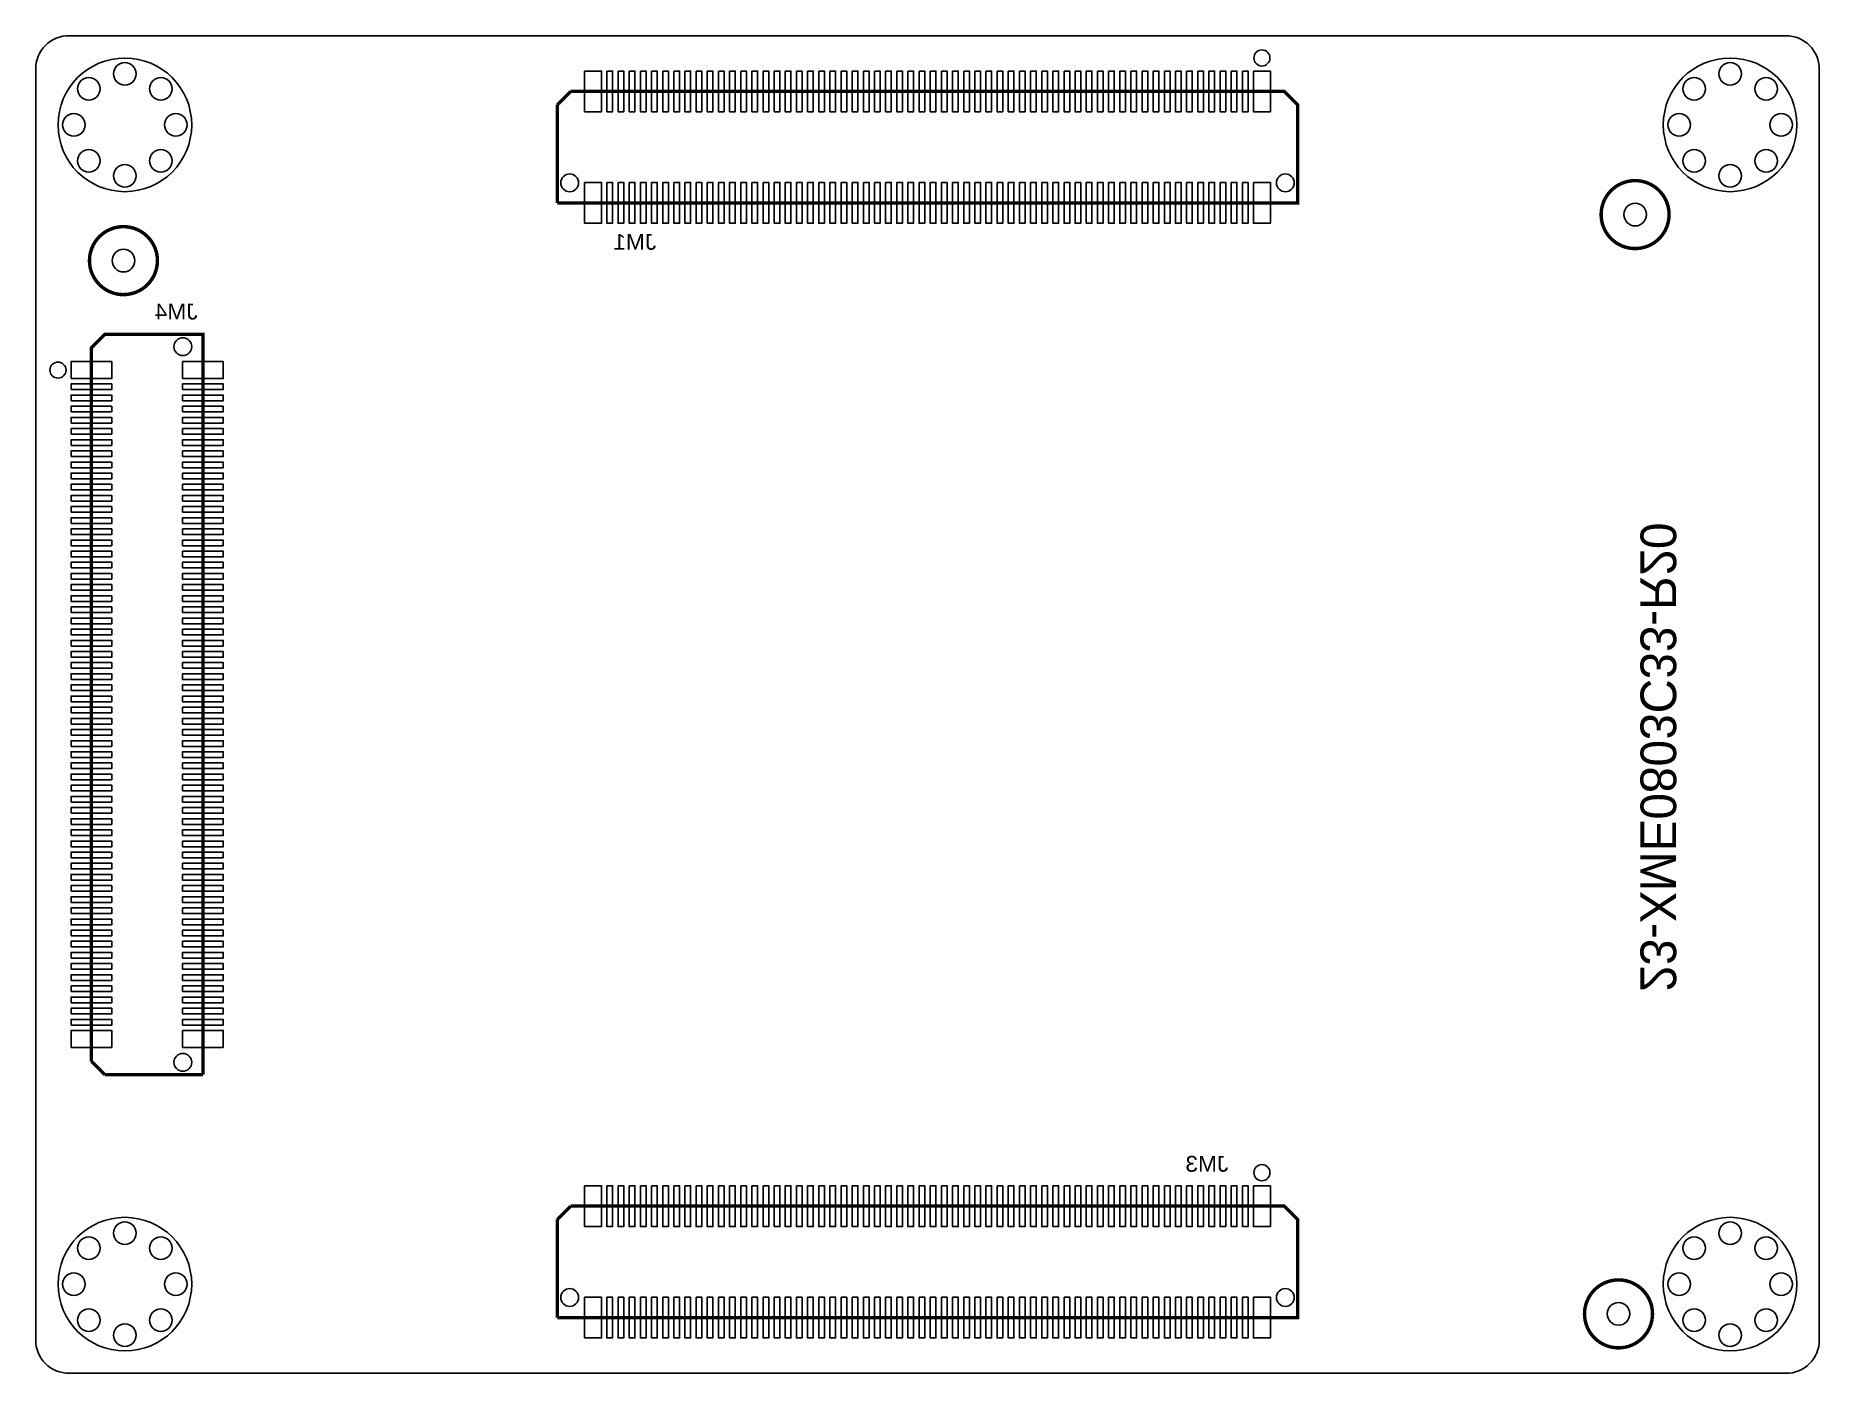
# Model space of a CAD drawing. Extents: x 0 to 80, y 0 to 60.
import ezdxf

# ---------------------------------------------------------------- set-up
doc = ezdxf.new("R2010")
doc.units = 0
for name, color, linetype in [('BG_OUTLINE', 254, 'CONTINUOUS'), ('PG_SILKSCREEN_BOTTOM', 253, 'CONTINUOUS'), ('PIN_BOTTOM', 5, 'CONTINUOUS'), ('RD_SILKSCREEN_BOTTOM', 142, 'CONTINUOUS')]:
    doc.layers.add(name, color=color, linetype=linetype)

msp = doc.modelspace()

# ---------------------------------------------------------------- linework, layer by layer
at = {"layer": 'BG_OUTLINE'}
msp.add_lwpolyline([(1.499997, 0.001143, -0.414214), (0, 1.50114), (0.000127, 58.50001, -0.414214), (1.500124, 60.000007), (78.50124, 60.000007, -0.41397), (79.999992, 58.50001), (79.999967, 1.499997, -0.414214), (78.49997, 0)], format="xyb", close=True, dxfattribs=at)
for points in [[(1.500124, 60.000007, 0.414214), (0.000127, 58.50001)], [(79.999992, 58.50001, 0.41397), (78.50124, 60.000007)], [(0, 1.50114, 0.414214), (1.499997, 0.001143)], [(78.49997, 0, 0.414214), (79.999967, 1.499997)]]:
    msp.add_lwpolyline(points, format="xyb", dxfattribs=at)
for points in [[(78.50124, 60.000007), (1.500124, 60.000007)], [(0.000127, 58.50001), (0, 1.50114)], [(79.999967, 1.499997), (79.999992, 58.50001)], [(0, 0.8509), (0, 0.84582)], [(1.499997, 0.001143), (78.49997, 0)]]:
    msp.add_lwpolyline(points, dxfattribs=at)
at = {"layer": 'PG_SILKSCREEN_BOTTOM'}
for points in [[(55.361002, 59.000009, 1), (54.638998, 58.999991, 1)], [(1.361008, 45.000012, 1), (0.638992, 44.999988, 1)], [(55.361002, 9.000007, 1), (54.638998, 8.999993, 1)]]:
    msp.add_lwpolyline(points, format="xyb", close=True, dxfattribs=at)
at = {"layer": 'PG_SILKSCREEN_BOTTOM', "const_width": 0.150012}
for points in [[(23.400004, 56.899988), (24.000003, 57.500012)], [(24.000003, 57.500012), (55.99999, 57.500012), (56.599988, 56.899988), (56.599988, 52.499997), (23.400004, 52.499997)], [(23.400004, 52.499997), (23.400004, 56.899988)], [(2.499995, 13.999997), (2.499995, 46.00001), (3.099994, 46.600008), (7.50001, 46.600008), (7.50001, 13.399999)], [(3.099994, 13.399999), (2.499995, 13.999997)], [(7.50001, 13.399999), (3.099994, 13.399999)], [(23.400004, 6.900012), (24.000003, 7.50001)], [(24.000003, 7.50001), (55.99999, 7.50001), (56.599988, 6.900012), (56.599988, 2.499995), (23.400004, 2.499995)], [(23.400004, 2.499995), (23.400004, 6.900012)]]:
    msp.add_lwpolyline(points, dxfattribs=at)
at = {"layer": 'PG_SILKSCREEN_BOTTOM', "const_width": 0.154889}
for points in [[(73.26122, 51.974775, 1), (70.21322, 51.974775, 1), (73.26122, 51.974775)], [(5.461, 49.909755, 1), (2.413, 49.909755, 1), (5.461, 49.909755)], [(72.517, 2.665755, 1), (69.469, 2.665755, 1), (72.517, 2.665755)]]:
    msp.add_lwpolyline(points, format="xyb", dxfattribs=at)
at = {"layer": 'PIN_BOTTOM'}
for points in [[(24.619001, 58.414387), (24.619001, 56.585587), (25.381001, 56.585587), (25.381001, 58.414387)], [(25.622987, 58.414387), (25.622987, 56.585587), (25.876987, 56.585587), (25.876987, 58.414387)], [(26.122986, 58.414387), (26.122986, 56.585587), (26.376986, 56.585587), (26.376986, 58.414387)], [(26.622985, 58.414387), (26.622985, 56.585587), (26.876985, 56.585587), (26.876985, 58.414387)], [(27.123009, 58.414387), (27.123009, 56.585587), (27.377009, 56.585587), (27.377009, 58.414387)], [(27.623008, 58.414387), (27.623008, 56.585587), (27.877008, 56.585587), (27.877008, 58.414387)], [(28.123007, 58.414387), (28.123007, 56.585587), (28.377007, 56.585587), (28.377007, 58.414387)], [(28.623006, 58.414387), (28.623006, 56.585587), (28.877006, 56.585587), (28.877006, 58.414387)], [(29.123005, 58.414387), (29.123005, 56.585587), (29.377005, 56.585587), (29.377005, 58.414387)], [(29.623004, 58.414387), (29.623004, 56.585587), (29.877004, 56.585587), (29.877004, 58.414387)], [(30.123003, 58.414387), (30.123003, 56.585587), (30.377003, 56.585587), (30.377003, 58.414387)], [(30.623002, 58.414387), (30.623002, 56.585587), (30.877002, 56.585587), (30.877002, 58.414387)], [(31.123001, 58.414387), (31.123001, 56.585587), (31.377001, 56.585587), (31.377001, 58.414387)], [(31.623, 58.414387), (31.623, 56.585587), (31.877, 56.585587), (31.877, 58.414387)], [(32.122999, 58.414387), (32.122999, 56.585587), (32.376999, 56.585587), (32.376999, 58.414387)], [(32.622998, 58.414387), (32.622998, 56.585587), (32.876998, 56.585587), (32.876998, 58.414387)], [(33.122997, 58.414387), (33.122997, 56.585587), (33.376997, 56.585587), (33.376997, 58.414387)], [(33.622996, 58.414387), (33.622996, 56.585587), (33.876996, 56.585587), (33.876996, 58.414387)], [(34.122995, 58.414387), (34.122995, 56.585587), (34.376995, 56.585587), (34.376995, 58.414387)], [(34.622994, 58.414387), (34.622994, 56.585587), (34.876994, 56.585587), (34.876994, 58.414387)], [(35.122993, 58.414387), (35.122993, 56.585587), (35.376993, 56.585587), (35.376993, 58.414387)], [(35.622992, 58.414387), (35.622992, 56.585587), (35.876992, 56.585587), (35.876992, 58.414387)], [(36.122991, 58.414387), (36.122991, 56.585587), (36.376991, 56.585587), (36.376991, 58.414387)], [(36.62299, 58.414387), (36.62299, 56.585587), (36.87699, 56.585587), (36.87699, 58.414387)], [(37.122989, 58.414387), (37.122989, 56.585587), (37.376989, 56.585587), (37.376989, 58.414387)], [(37.622988, 58.414387), (37.622988, 56.585587), (37.876988, 56.585587), (37.876988, 58.414387)], [(38.122987, 58.414387), (38.122987, 56.585587), (38.376987, 56.585587), (38.376987, 58.414387)], [(38.622986, 58.414387), (38.622986, 56.585587), (38.876986, 56.585587), (38.876986, 58.414387)], [(39.122985, 58.414387), (39.122985, 56.585587), (39.376985, 56.585587), (39.376985, 58.414387)], [(39.622984, 58.414387), (39.622984, 56.585587), (39.876984, 56.585587), (39.876984, 58.414387)], [(40.123008, 58.414387), (40.123008, 56.585587), (40.377008, 56.585587), (40.377008, 58.414387)], [(40.623007, 58.414387), (40.623007, 56.585587), (40.877007, 56.585587), (40.877007, 58.414387)], [(41.123006, 58.414387), (41.123006, 56.585587), (41.377006, 56.585587), (41.377006, 58.414387)], [(41.623005, 58.414387), (41.623005, 56.585587), (41.877005, 56.585587), (41.877005, 58.414387)], [(42.123004, 58.414387), (42.123004, 56.585587), (42.377004, 56.585587), (42.377004, 58.414387)], [(42.623003, 58.414387), (42.623003, 56.585587), (42.877003, 56.585587), (42.877003, 58.414387)], [(43.123002, 58.414387), (43.123002, 56.585587), (43.377002, 56.585587), (43.377002, 58.414387)], [(43.623001, 58.414387), (43.623001, 56.585587), (43.877001, 56.585587), (43.877001, 58.414387)], [(44.123, 58.414387), (44.123, 56.585587), (44.377, 56.585587), (44.377, 58.414387)], [(44.622999, 58.414387), (44.622999, 56.585587), (44.876999, 56.585587), (44.876999, 58.414387)], [(45.122998, 58.414387), (45.122998, 56.585587), (45.376998, 56.585587), (45.376998, 58.414387)], [(45.622997, 58.414387), (45.622997, 56.585587), (45.876997, 56.585587), (45.876997, 58.414387)], [(46.122996, 58.414387), (46.122996, 56.585587), (46.376996, 56.585587), (46.376996, 58.414387)], [(46.622995, 58.414387), (46.622995, 56.585587), (46.876995, 56.585587), (46.876995, 58.414387)], [(47.122994, 58.414387), (47.122994, 56.585587), (47.376994, 56.585587), (47.376994, 58.414387)], [(47.622993, 58.414387), (47.622993, 56.585587), (47.876993, 56.585587), (47.876993, 58.414387)], [(48.122992, 58.414387), (48.122992, 56.585587), (48.376992, 56.585587), (48.376992, 58.414387)], [(48.622991, 58.414387), (48.622991, 56.585587), (48.876991, 56.585587), (48.876991, 58.414387)], [(49.12299, 58.414387), (49.12299, 56.585587), (49.37699, 56.585587), (49.37699, 58.414387)], [(49.622989, 58.414387), (49.622989, 56.585587), (49.876989, 56.585587), (49.876989, 58.414387)], [(50.122988, 58.414387), (50.122988, 56.585587), (50.376988, 56.585587), (50.376988, 58.414387)], [(50.622987, 58.414387), (50.622987, 56.585587), (50.876987, 56.585587), (50.876987, 58.414387)], [(51.122986, 58.414387), (51.122986, 56.585587), (51.376986, 56.585587), (51.376986, 58.414387)], [(51.622985, 58.414387), (51.622985, 56.585587), (51.876985, 56.585587), (51.876985, 58.414387)], [(52.122984, 58.414387), (52.122984, 56.585587), (52.376984, 56.585587), (52.376984, 58.414387)], [(52.623009, 58.414387), (52.623009, 56.585587), (52.877009, 56.585587), (52.877009, 58.414387)], [(53.123008, 58.414387), (53.123008, 56.585587), (53.377008, 56.585587), (53.377008, 58.414387)], [(53.623007, 58.414387), (53.623007, 56.585587), (53.877007, 56.585587), (53.877007, 58.414387)], [(54.123006, 58.414387), (54.123006, 56.585587), (54.377006, 56.585587), (54.377006, 58.414387)], [(54.618992, 58.414387), (54.618992, 56.585587), (55.380992, 56.585587), (55.380992, 58.414387)], [(24.619001, 53.414397), (24.619001, 51.585597), (25.381001, 51.585597), (25.381001, 53.414397)], [(25.622987, 53.414397), (25.622987, 51.585597), (25.876987, 51.585597), (25.876987, 53.414397)], [(26.122986, 53.414397), (26.122986, 51.585597), (26.376986, 51.585597), (26.376986, 53.414397)], [(26.622985, 53.414397), (26.622985, 51.585597), (26.876985, 51.585597), (26.876985, 53.414397)], [(27.123009, 53.414397), (27.123009, 51.585597), (27.377009, 51.585597), (27.377009, 53.414397)], [(27.623008, 53.414397), (27.623008, 51.585597), (27.877008, 51.585597), (27.877008, 53.414397)], [(28.123007, 53.414397), (28.123007, 51.585597), (28.377007, 51.585597), (28.377007, 53.414397)], [(28.623006, 53.414397), (28.623006, 51.585597), (28.877006, 51.585597), (28.877006, 53.414397)], [(29.123005, 53.414397), (29.123005, 51.585597), (29.377005, 51.585597), (29.377005, 53.414397)], [(29.623004, 53.414397), (29.623004, 51.585597), (29.877004, 51.585597), (29.877004, 53.414397)], [(30.123003, 53.414397), (30.123003, 51.585597), (30.377003, 51.585597), (30.377003, 53.414397)], [(30.623002, 53.414397), (30.623002, 51.585597), (30.877002, 51.585597), (30.877002, 53.414397)], [(31.123001, 53.414397), (31.123001, 51.585597), (31.377001, 51.585597), (31.377001, 53.414397)], [(31.623, 53.414397), (31.623, 51.585597), (31.877, 51.585597), (31.877, 53.414397)], [(32.122999, 53.414397), (32.122999, 51.585597), (32.376999, 51.585597), (32.376999, 53.414397)], [(32.622998, 53.414397), (32.622998, 51.585597), (32.876998, 51.585597), (32.876998, 53.414397)], [(33.122997, 53.414397), (33.122997, 51.585597), (33.376997, 51.585597), (33.376997, 53.414397)], [(33.622996, 53.414397), (33.622996, 51.585597), (33.876996, 51.585597), (33.876996, 53.414397)], [(34.122995, 53.414397), (34.122995, 51.585597), (34.376995, 51.585597), (34.376995, 53.414397)], [(34.622994, 53.414397), (34.622994, 51.585597), (34.876994, 51.585597), (34.876994, 53.414397)], [(35.122993, 53.414397), (35.122993, 51.585597), (35.376993, 51.585597), (35.376993, 53.414397)], [(35.622992, 53.414397), (35.622992, 51.585597), (35.876992, 51.585597), (35.876992, 53.414397)], [(36.122991, 53.414397), (36.122991, 51.585597), (36.376991, 51.585597), (36.376991, 53.414397)], [(36.62299, 53.414397), (36.62299, 51.585597), (36.87699, 51.585597), (36.87699, 53.414397)], [(37.122989, 53.414397), (37.122989, 51.585597), (37.376989, 51.585597), (37.376989, 53.414397)], [(37.622988, 53.414397), (37.622988, 51.585597), (37.876988, 51.585597), (37.876988, 53.414397)], [(38.122987, 53.414397), (38.122987, 51.585597), (38.376987, 51.585597), (38.376987, 53.414397)], [(38.622986, 53.414397), (38.622986, 51.585597), (38.876986, 51.585597), (38.876986, 53.414397)], [(39.122985, 53.414397), (39.122985, 51.585597), (39.376985, 51.585597), (39.376985, 53.414397)], [(39.622984, 53.414397), (39.622984, 51.585597), (39.876984, 51.585597), (39.876984, 53.414397)], [(40.123008, 53.414397), (40.123008, 51.585597), (40.377008, 51.585597), (40.377008, 53.414397)], [(40.623007, 53.414397), (40.623007, 51.585597), (40.877007, 51.585597), (40.877007, 53.414397)], [(41.123006, 53.414397), (41.123006, 51.585597), (41.377006, 51.585597), (41.377006, 53.414397)], [(41.623005, 53.414397), (41.623005, 51.585597), (41.877005, 51.585597), (41.877005, 53.414397)], [(42.123004, 53.414397), (42.123004, 51.585597), (42.377004, 51.585597), (42.377004, 53.414397)], [(42.623003, 53.414397), (42.623003, 51.585597), (42.877003, 51.585597), (42.877003, 53.414397)], [(43.123002, 53.414397), (43.123002, 51.585597), (43.377002, 51.585597), (43.377002, 53.414397)], [(43.623001, 53.414397), (43.623001, 51.585597), (43.877001, 51.585597), (43.877001, 53.414397)], [(44.123, 53.414397), (44.123, 51.585597), (44.377, 51.585597), (44.377, 53.414397)], [(44.622999, 53.414397), (44.622999, 51.585597), (44.876999, 51.585597), (44.876999, 53.414397)], [(45.122998, 53.414397), (45.122998, 51.585597), (45.376998, 51.585597), (45.376998, 53.414397)], [(45.622997, 53.414397), (45.622997, 51.585597), (45.876997, 51.585597), (45.876997, 53.414397)], [(46.122996, 53.414397), (46.122996, 51.585597), (46.376996, 51.585597), (46.376996, 53.414397)], [(46.622995, 53.414397), (46.622995, 51.585597), (46.876995, 51.585597), (46.876995, 53.414397)], [(47.122994, 53.414397), (47.122994, 51.585597), (47.376994, 51.585597), (47.376994, 53.414397)], [(47.622993, 53.414397), (47.622993, 51.585597), (47.876993, 51.585597), (47.876993, 53.414397)], [(48.122992, 53.414397), (48.122992, 51.585597), (48.376992, 51.585597), (48.376992, 53.414397)], [(48.622991, 53.414397), (48.622991, 51.585597), (48.876991, 51.585597), (48.876991, 53.414397)], [(49.12299, 53.414397), (49.12299, 51.585597), (49.37699, 51.585597), (49.37699, 53.414397)], [(49.622989, 53.414397), (49.622989, 51.585597), (49.876989, 51.585597), (49.876989, 53.414397)], [(50.122988, 53.414397), (50.122988, 51.585597), (50.376988, 51.585597), (50.376988, 53.414397)], [(50.622987, 53.414397), (50.622987, 51.585597), (50.876987, 51.585597), (50.876987, 53.414397)], [(51.122986, 53.414397), (51.122986, 51.585597), (51.376986, 51.585597), (51.376986, 53.414397)], [(51.622985, 53.414397), (51.622985, 51.585597), (51.876985, 51.585597), (51.876985, 53.414397)], [(52.122984, 53.414397), (52.122984, 51.585597), (52.376984, 51.585597), (52.376984, 53.414397)], [(52.623009, 53.414397), (52.623009, 51.585597), (52.877009, 51.585597), (52.877009, 53.414397)], [(53.123008, 53.414397), (53.123008, 51.585597), (53.377008, 51.585597), (53.377008, 53.414397)], [(53.623007, 53.414397), (53.623007, 51.585597), (53.877007, 51.585597), (53.877007, 53.414397)], [(54.123006, 53.414397), (54.123006, 51.585597), (54.377006, 51.585597), (54.377006, 53.414397)], [(54.618992, 53.414397), (54.618992, 51.585597), (55.380992, 51.585597), (55.380992, 53.414397)], [(1.585595, 44.618986), (3.414395, 44.618986), (3.414395, 45.380986), (1.585595, 45.380986)], [(6.585585, 44.618986), (8.414385, 44.618986), (8.414385, 45.380986), (6.585585, 45.380986)], [(1.585595, 44.123), (3.414395, 44.123), (3.414395, 44.377), (1.585595, 44.377)], [(6.585585, 44.123), (8.414385, 44.123), (8.414385, 44.377), (6.585585, 44.377)], [(1.585595, 43.623001), (3.414395, 43.623001), (3.414395, 43.877001), (1.585595, 43.877001)], [(1.585595, 43.123002), (3.414395, 43.123002), (3.414395, 43.377002), (1.585595, 43.377002)], [(6.585585, 43.623001), (8.414385, 43.623001), (8.414385, 43.877001), (6.585585, 43.877001)], [(6.585585, 43.123002), (8.414385, 43.123002), (8.414385, 43.377002), (6.585585, 43.377002)], [(1.585595, 42.623003), (3.414395, 42.623003), (3.414395, 42.877003), (1.585595, 42.877003)], [(6.585585, 42.623003), (8.414385, 42.623003), (8.414385, 42.877003), (6.585585, 42.877003)], [(1.585595, 42.122979), (3.414395, 42.122979), (3.414395, 42.376979), (1.585595, 42.376979)], [(1.585595, 41.62298), (3.414395, 41.62298), (3.414395, 41.87698), (1.585595, 41.87698)], [(6.585585, 42.122979), (8.414385, 42.122979), (8.414385, 42.376979), (6.585585, 42.376979)], [(6.585585, 41.62298), (8.414385, 41.62298), (8.414385, 41.87698), (6.585585, 41.87698)], [(1.585595, 41.122981), (3.414395, 41.122981), (3.414395, 41.376981), (1.585595, 41.376981)], [(1.585595, 40.622982), (3.414395, 40.622982), (3.414395, 40.876982), (1.585595, 40.876982)], [(6.585585, 41.122981), (8.414385, 41.122981), (8.414385, 41.376981), (6.585585, 41.376981)], [(6.585585, 40.622982), (8.414385, 40.622982), (8.414385, 40.876982), (6.585585, 40.876982)], [(1.585595, 40.122983), (3.414395, 40.122983), (3.414395, 40.376983), (1.585595, 40.376983)], [(6.585585, 40.122983), (8.414385, 40.122983), (8.414385, 40.376983), (6.585585, 40.376983)], [(1.585595, 39.622984), (3.414395, 39.622984), (3.414395, 39.876984), (1.585595, 39.876984)], [(1.585595, 39.122985), (3.414395, 39.122985), (3.414395, 39.376985), (1.585595, 39.376985)], [(6.585585, 39.622984), (8.414385, 39.622984), (8.414385, 39.876984), (6.585585, 39.876984)], [(6.585585, 39.122985), (8.414385, 39.122985), (8.414385, 39.376985), (6.585585, 39.376985)], [(1.585595, 38.622986), (3.414395, 38.622986), (3.414395, 38.876986), (1.585595, 38.876986)], [(6.585585, 38.622986), (8.414385, 38.622986), (8.414385, 38.876986), (6.585585, 38.876986)], [(1.585595, 38.122987), (3.414395, 38.122987), (3.414395, 38.376987), (1.585595, 38.376987)], [(1.585595, 37.622988), (3.414395, 37.622988), (3.414395, 37.876988), (1.585595, 37.876988)], [(6.585585, 38.122987), (8.414385, 38.122987), (8.414385, 38.376987), (6.585585, 38.376987)], [(6.585585, 37.622988), (8.414385, 37.622988), (8.414385, 37.876988), (6.585585, 37.876988)], [(1.585595, 37.122989), (3.414395, 37.122989), (3.414395, 37.376989), (1.585595, 37.376989)], [(1.585595, 36.62299), (3.414395, 36.62299), (3.414395, 36.87699), (1.585595, 36.87699)], [(6.585585, 37.122989), (8.414385, 37.122989), (8.414385, 37.376989), (6.585585, 37.376989)], [(6.585585, 36.62299), (8.414385, 36.62299), (8.414385, 36.87699), (6.585585, 36.87699)], [(1.585595, 36.122991), (3.414395, 36.122991), (3.414395, 36.376991), (1.585595, 36.376991)], [(6.585585, 36.122991), (8.414385, 36.122991), (8.414385, 36.376991), (6.585585, 36.376991)], [(1.585595, 35.622992), (3.414395, 35.622992), (3.414395, 35.876992), (1.585595, 35.876992)], [(1.585595, 35.122993), (3.414395, 35.122993), (3.414395, 35.376993), (1.585595, 35.376993)], [(6.585585, 35.622992), (8.414385, 35.622992), (8.414385, 35.876992), (6.585585, 35.876992)], [(6.585585, 35.122993), (8.414385, 35.122993), (8.414385, 35.376993), (6.585585, 35.376993)], [(1.585595, 34.622994), (3.414395, 34.622994), (3.414395, 34.876994), (1.585595, 34.876994)], [(6.585585, 34.622994), (8.414385, 34.622994), (8.414385, 34.876994), (6.585585, 34.876994)], [(1.585595, 34.122995), (3.414395, 34.122995), (3.414395, 34.376995), (1.585595, 34.376995)], [(1.585595, 33.622996), (3.414395, 33.622996), (3.414395, 33.876996), (1.585595, 33.876996)], [(6.585585, 34.122995), (8.414385, 34.122995), (8.414385, 34.376995), (6.585585, 34.376995)], [(6.585585, 33.622996), (8.414385, 33.622996), (8.414385, 33.876996), (6.585585, 33.876996)], [(1.585595, 33.122997), (3.414395, 33.122997), (3.414395, 33.376997), (1.585595, 33.376997)], [(1.585595, 32.622998), (3.414395, 32.622998), (3.414395, 32.876998), (1.585595, 32.876998)], [(6.585585, 33.122997), (8.414385, 33.122997), (8.414385, 33.376997), (6.585585, 33.376997)], [(6.585585, 32.622998), (8.414385, 32.622998), (8.414385, 32.876998), (6.585585, 32.876998)], [(1.585595, 32.122999), (3.414395, 32.122999), (3.414395, 32.376999), (1.585595, 32.376999)], [(6.585585, 32.122999), (8.414385, 32.122999), (8.414385, 32.376999), (6.585585, 32.376999)], [(1.585595, 31.623), (3.414395, 31.623), (3.414395, 31.877), (1.585595, 31.877)], [(1.585595, 31.123001), (3.414395, 31.123001), (3.414395, 31.377001), (1.585595, 31.377001)], [(6.585585, 31.623), (8.414385, 31.623), (8.414385, 31.877), (6.585585, 31.877)], [(6.585585, 31.123001), (8.414385, 31.123001), (8.414385, 31.377001), (6.585585, 31.377001)], [(1.585595, 30.623002), (3.414395, 30.623002), (3.414395, 30.877002), (1.585595, 30.877002)], [(6.585585, 30.623002), (8.414385, 30.623002), (8.414385, 30.877002), (6.585585, 30.877002)], [(1.585595, 30.123003), (3.414395, 30.123003), (3.414395, 30.377003), (1.585595, 30.377003)], [(1.585595, 29.622979), (3.414395, 29.622979), (3.414395, 29.876979), (1.585595, 29.876979)], [(6.585585, 30.123003), (8.414385, 30.123003), (8.414385, 30.377003), (6.585585, 30.377003)], [(6.585585, 29.622979), (8.414385, 29.622979), (8.414385, 29.876979), (6.585585, 29.876979)], [(1.585595, 29.12298), (3.414395, 29.12298), (3.414395, 29.37698), (1.585595, 29.37698)], [(1.585595, 28.622981), (3.414395, 28.622981), (3.414395, 28.876981), (1.585595, 28.876981)], [(6.585585, 29.12298), (8.414385, 29.12298), (8.414385, 29.37698), (6.585585, 29.37698)], [(6.585585, 28.622981), (8.414385, 28.622981), (8.414385, 28.876981), (6.585585, 28.876981)], [(1.585595, 28.122982), (3.414395, 28.122982), (3.414395, 28.376982), (1.585595, 28.376982)], [(6.585585, 28.122982), (8.414385, 28.122982), (8.414385, 28.376982), (6.585585, 28.376982)], [(1.585595, 27.622983), (3.414395, 27.622983), (3.414395, 27.876983), (1.585595, 27.876983)], [(1.585595, 27.122984), (3.414395, 27.122984), (3.414395, 27.376984), (1.585595, 27.376984)], [(6.585585, 27.622983), (8.414385, 27.622983), (8.414385, 27.876983), (6.585585, 27.876983)], [(6.585585, 27.122984), (8.414385, 27.122984), (8.414385, 27.376984), (6.585585, 27.376984)], [(1.585595, 26.622985), (3.414395, 26.622985), (3.414395, 26.876985), (1.585595, 26.876985)], [(6.585585, 26.622985), (8.414385, 26.622985), (8.414385, 26.876985), (6.585585, 26.876985)], [(1.585595, 26.122986), (3.414395, 26.122986), (3.414395, 26.376986), (1.585595, 26.376986)], [(1.585595, 25.622987), (3.414395, 25.622987), (3.414395, 25.876987), (1.585595, 25.876987)], [(6.585585, 26.122986), (8.414385, 26.122986), (8.414385, 26.376986), (6.585585, 26.376986)], [(6.585585, 25.622987), (8.414385, 25.622987), (8.414385, 25.876987), (6.585585, 25.876987)], [(1.585595, 25.122988), (3.414395, 25.122988), (3.414395, 25.376988), (1.585595, 25.376988)], [(1.585595, 24.622989), (3.414395, 24.622989), (3.414395, 24.876989), (1.585595, 24.876989)], [(6.585585, 25.122988), (8.414385, 25.122988), (8.414385, 25.376988), (6.585585, 25.376988)], [(6.585585, 24.622989), (8.414385, 24.622989), (8.414385, 24.876989), (6.585585, 24.876989)], [(1.585595, 24.12299), (3.414395, 24.12299), (3.414395, 24.37699), (1.585595, 24.37699)], [(6.585585, 24.12299), (8.414385, 24.12299), (8.414385, 24.37699), (6.585585, 24.37699)], [(1.585595, 23.622991), (3.414395, 23.622991), (3.414395, 23.876991), (1.585595, 23.876991)], [(1.585595, 23.122992), (3.414395, 23.122992), (3.414395, 23.376992), (1.585595, 23.376992)], [(6.585585, 23.622991), (8.414385, 23.622991), (8.414385, 23.876991), (6.585585, 23.876991)], [(6.585585, 23.122992), (8.414385, 23.122992), (8.414385, 23.376992), (6.585585, 23.376992)], [(1.585595, 22.622993), (3.414395, 22.622993), (3.414395, 22.876993), (1.585595, 22.876993)], [(6.585585, 22.622993), (8.414385, 22.622993), (8.414385, 22.876993), (6.585585, 22.876993)], [(1.585595, 22.122994), (3.414395, 22.122994), (3.414395, 22.376994), (1.585595, 22.376994)], [(1.585595, 21.622995), (3.414395, 21.622995), (3.414395, 21.876995), (1.585595, 21.876995)], [(6.585585, 22.122994), (8.414385, 22.122994), (8.414385, 22.376994), (6.585585, 22.376994)], [(6.585585, 21.622995), (8.414385, 21.622995), (8.414385, 21.876995), (6.585585, 21.876995)], [(1.585595, 21.122996), (3.414395, 21.122996), (3.414395, 21.376996), (1.585595, 21.376996)], [(1.585595, 20.622997), (3.414395, 20.622997), (3.414395, 20.876997), (1.585595, 20.876997)], [(6.585585, 21.122996), (8.414385, 21.122996), (8.414385, 21.376996), (6.585585, 21.376996)], [(6.585585, 20.622997), (8.414385, 20.622997), (8.414385, 20.876997), (6.585585, 20.876997)], [(1.585595, 20.122998), (3.414395, 20.122998), (3.414395, 20.376998), (1.585595, 20.376998)], [(6.585585, 20.122998), (8.414385, 20.122998), (8.414385, 20.376998), (6.585585, 20.376998)], [(1.585595, 19.622999), (3.414395, 19.622999), (3.414395, 19.876999), (1.585595, 19.876999)], [(1.585595, 19.123), (3.414395, 19.123), (3.414395, 19.377), (1.585595, 19.377)], [(6.585585, 19.622999), (8.414385, 19.622999), (8.414385, 19.876999), (6.585585, 19.876999)], [(6.585585, 19.123), (8.414385, 19.123), (8.414385, 19.377), (6.585585, 19.377)], [(1.585595, 18.623001), (3.414395, 18.623001), (3.414395, 18.877001), (1.585595, 18.877001)], [(6.585585, 18.623001), (8.414385, 18.623001), (8.414385, 18.877001), (6.585585, 18.877001)], [(1.585595, 18.123002), (3.414395, 18.123002), (3.414395, 18.377002), (1.585595, 18.377002)], [(1.585595, 17.623003), (3.414395, 17.623003), (3.414395, 17.877003), (1.585595, 17.877003)], [(6.585585, 18.123002), (8.414385, 18.123002), (8.414385, 18.377002), (6.585585, 18.377002)], [(6.585585, 17.623003), (8.414385, 17.623003), (8.414385, 17.877003), (6.585585, 17.877003)], [(1.585595, 17.123004), (3.414395, 17.123004), (3.414395, 17.377004), (1.585595, 17.377004)], [(1.585595, 16.622979), (3.414395, 16.622979), (3.414395, 16.876979), (1.585595, 16.876979)], [(6.585585, 17.123004), (8.414385, 17.123004), (8.414385, 17.377004), (6.585585, 17.377004)], [(6.585585, 16.622979), (8.414385, 16.622979), (8.414385, 16.876979), (6.585585, 16.876979)], [(1.585595, 16.12298), (3.414395, 16.12298), (3.414395, 16.37698), (1.585595, 16.37698)], [(6.585585, 16.12298), (8.414385, 16.12298), (8.414385, 16.37698), (6.585585, 16.37698)], [(1.585595, 15.622981), (3.414395, 15.622981), (3.414395, 15.876981), (1.585595, 15.876981)], [(1.585595, 14.618995), (3.414395, 14.618995), (3.414395, 15.380995), (1.585595, 15.380995)], [(6.585585, 15.622981), (8.414385, 15.622981), (8.414385, 15.876981), (6.585585, 15.876981)], [(6.585585, 14.618995), (8.414385, 14.618995), (8.414385, 15.380995), (6.585585, 15.380995)], [(24.619001, 8.414385), (24.619001, 6.585585), (25.381001, 6.585585), (25.381001, 8.414385)], [(25.622987, 8.414385), (25.622987, 6.585585), (25.876987, 6.585585), (25.876987, 8.414385)], [(26.122986, 8.414385), (26.122986, 6.585585), (26.376986, 6.585585), (26.376986, 8.414385)], [(26.622985, 8.414385), (26.622985, 6.585585), (26.876985, 6.585585), (26.876985, 8.414385)], [(27.123009, 8.414385), (27.123009, 6.585585), (27.377009, 6.585585), (27.377009, 8.414385)], [(27.623008, 8.414385), (27.623008, 6.585585), (27.877008, 6.585585), (27.877008, 8.414385)], [(28.123007, 8.414385), (28.123007, 6.585585), (28.377007, 6.585585), (28.377007, 8.414385)], [(28.623006, 8.414385), (28.623006, 6.585585), (28.877006, 6.585585), (28.877006, 8.414385)], [(29.123005, 8.414385), (29.123005, 6.585585), (29.377005, 6.585585), (29.377005, 8.414385)], [(29.623004, 8.414385), (29.623004, 6.585585), (29.877004, 6.585585), (29.877004, 8.414385)], [(30.123003, 8.414385), (30.123003, 6.585585), (30.377003, 6.585585), (30.377003, 8.414385)], [(30.623002, 8.414385), (30.623002, 6.585585), (30.877002, 6.585585), (30.877002, 8.414385)], [(31.123001, 8.414385), (31.123001, 6.585585), (31.377001, 6.585585), (31.377001, 8.414385)], [(31.623, 8.414385), (31.623, 6.585585), (31.877, 6.585585), (31.877, 8.414385)], [(32.122999, 8.414385), (32.122999, 6.585585), (32.376999, 6.585585), (32.376999, 8.414385)], [(32.622998, 8.414385), (32.622998, 6.585585), (32.876998, 6.585585), (32.876998, 8.414385)], [(33.122997, 8.414385), (33.122997, 6.585585), (33.376997, 6.585585), (33.376997, 8.414385)], [(33.622996, 8.414385), (33.622996, 6.585585), (33.876996, 6.585585), (33.876996, 8.414385)], [(34.122995, 8.414385), (34.122995, 6.585585), (34.376995, 6.585585), (34.376995, 8.414385)], [(34.622994, 8.414385), (34.622994, 6.585585), (34.876994, 6.585585), (34.876994, 8.414385)], [(35.122993, 8.414385), (35.122993, 6.585585), (35.376993, 6.585585), (35.376993, 8.414385)], [(35.622992, 8.414385), (35.622992, 6.585585), (35.876992, 6.585585), (35.876992, 8.414385)], [(36.122991, 8.414385), (36.122991, 6.585585), (36.376991, 6.585585), (36.376991, 8.414385)], [(36.62299, 8.414385), (36.62299, 6.585585), (36.87699, 6.585585), (36.87699, 8.414385)], [(37.122989, 8.414385), (37.122989, 6.585585), (37.376989, 6.585585), (37.376989, 8.414385)], [(37.622988, 8.414385), (37.622988, 6.585585), (37.876988, 6.585585), (37.876988, 8.414385)], [(38.122987, 8.414385), (38.122987, 6.585585), (38.376987, 6.585585), (38.376987, 8.414385)], [(38.622986, 8.414385), (38.622986, 6.585585), (38.876986, 6.585585), (38.876986, 8.414385)], [(39.122985, 8.414385), (39.122985, 6.585585), (39.376985, 6.585585), (39.376985, 8.414385)], [(39.622984, 8.414385), (39.622984, 6.585585), (39.876984, 6.585585), (39.876984, 8.414385)], [(40.123008, 8.414385), (40.123008, 6.585585), (40.377008, 6.585585), (40.377008, 8.414385)], [(40.623007, 8.414385), (40.623007, 6.585585), (40.877007, 6.585585), (40.877007, 8.414385)], [(41.123006, 8.414385), (41.123006, 6.585585), (41.377006, 6.585585), (41.377006, 8.414385)], [(41.623005, 8.414385), (41.623005, 6.585585), (41.877005, 6.585585), (41.877005, 8.414385)], [(42.123004, 8.414385), (42.123004, 6.585585), (42.377004, 6.585585), (42.377004, 8.414385)], [(42.623003, 8.414385), (42.623003, 6.585585), (42.877003, 6.585585), (42.877003, 8.414385)], [(43.123002, 8.414385), (43.123002, 6.585585), (43.377002, 6.585585), (43.377002, 8.414385)], [(43.623001, 8.414385), (43.623001, 6.585585), (43.877001, 6.585585), (43.877001, 8.414385)], [(44.123, 8.414385), (44.123, 6.585585), (44.377, 6.585585), (44.377, 8.414385)], [(44.622999, 8.414385), (44.622999, 6.585585), (44.876999, 6.585585), (44.876999, 8.414385)], [(45.122998, 8.414385), (45.122998, 6.585585), (45.376998, 6.585585), (45.376998, 8.414385)], [(45.622997, 8.414385), (45.622997, 6.585585), (45.876997, 6.585585), (45.876997, 8.414385)], [(46.122996, 8.414385), (46.122996, 6.585585), (46.376996, 6.585585), (46.376996, 8.414385)], [(46.622995, 8.414385), (46.622995, 6.585585), (46.876995, 6.585585), (46.876995, 8.414385)], [(47.122994, 8.414385), (47.122994, 6.585585), (47.376994, 6.585585), (47.376994, 8.414385)], [(47.622993, 8.414385), (47.622993, 6.585585), (47.876993, 6.585585), (47.876993, 8.414385)], [(48.122992, 8.414385), (48.122992, 6.585585), (48.376992, 6.585585), (48.376992, 8.414385)], [(48.622991, 8.414385), (48.622991, 6.585585), (48.876991, 6.585585), (48.876991, 8.414385)], [(49.12299, 8.414385), (49.12299, 6.585585), (49.37699, 6.585585), (49.37699, 8.414385)], [(49.622989, 8.414385), (49.622989, 6.585585), (49.876989, 6.585585), (49.876989, 8.414385)], [(50.122988, 8.414385), (50.122988, 6.585585), (50.376988, 6.585585), (50.376988, 8.414385)], [(50.622987, 8.414385), (50.622987, 6.585585), (50.876987, 6.585585), (50.876987, 8.414385)], [(51.122986, 8.414385), (51.122986, 6.585585), (51.376986, 6.585585), (51.376986, 8.414385)], [(51.622985, 8.414385), (51.622985, 6.585585), (51.876985, 6.585585), (51.876985, 8.414385)], [(52.122984, 8.414385), (52.122984, 6.585585), (52.376984, 6.585585), (52.376984, 8.414385)], [(52.623009, 8.414385), (52.623009, 6.585585), (52.877009, 6.585585), (52.877009, 8.414385)], [(53.123008, 8.414385), (53.123008, 6.585585), (53.377008, 6.585585), (53.377008, 8.414385)], [(53.623007, 8.414385), (53.623007, 6.585585), (53.877007, 6.585585), (53.877007, 8.414385)], [(54.123006, 8.414385), (54.123006, 6.585585), (54.377006, 6.585585), (54.377006, 8.414385)], [(54.618992, 8.414385), (54.618992, 6.585585), (55.380992, 6.585585), (55.380992, 8.414385)], [(24.619001, 3.414395), (24.619001, 1.585595), (25.381001, 1.585595), (25.381001, 3.414395)], [(25.622987, 3.414395), (25.622987, 1.585595), (25.876987, 1.585595), (25.876987, 3.414395)], [(26.122986, 3.414395), (26.122986, 1.585595), (26.376986, 1.585595), (26.376986, 3.414395)], [(26.622985, 3.414395), (26.622985, 1.585595), (26.876985, 1.585595), (26.876985, 3.414395)], [(27.123009, 3.414395), (27.123009, 1.585595), (27.377009, 1.585595), (27.377009, 3.414395)], [(27.623008, 3.414395), (27.623008, 1.585595), (27.877008, 1.585595), (27.877008, 3.414395)], [(28.123007, 3.414395), (28.123007, 1.585595), (28.377007, 1.585595), (28.377007, 3.414395)], [(28.623006, 3.414395), (28.623006, 1.585595), (28.877006, 1.585595), (28.877006, 3.414395)], [(29.123005, 3.414395), (29.123005, 1.585595), (29.377005, 1.585595), (29.377005, 3.414395)], [(29.623004, 3.414395), (29.623004, 1.585595), (29.877004, 1.585595), (29.877004, 3.414395)], [(30.123003, 3.414395), (30.123003, 1.585595), (30.377003, 1.585595), (30.377003, 3.414395)], [(30.623002, 3.414395), (30.623002, 1.585595), (30.877002, 1.585595), (30.877002, 3.414395)], [(31.123001, 3.414395), (31.123001, 1.585595), (31.377001, 1.585595), (31.377001, 3.414395)], [(31.623, 3.414395), (31.623, 1.585595), (31.877, 1.585595), (31.877, 3.414395)], [(32.122999, 3.414395), (32.122999, 1.585595), (32.376999, 1.585595), (32.376999, 3.414395)], [(32.622998, 3.414395), (32.622998, 1.585595), (32.876998, 1.585595), (32.876998, 3.414395)], [(33.122997, 3.414395), (33.122997, 1.585595), (33.376997, 1.585595), (33.376997, 3.414395)], [(33.622996, 3.414395), (33.622996, 1.585595), (33.876996, 1.585595), (33.876996, 3.414395)], [(34.122995, 3.414395), (34.122995, 1.585595), (34.376995, 1.585595), (34.376995, 3.414395)], [(34.622994, 3.414395), (34.622994, 1.585595), (34.876994, 1.585595), (34.876994, 3.414395)], [(35.122993, 3.414395), (35.122993, 1.585595), (35.376993, 1.585595), (35.376993, 3.414395)], [(35.622992, 3.414395), (35.622992, 1.585595), (35.876992, 1.585595), (35.876992, 3.414395)], [(36.122991, 3.414395), (36.122991, 1.585595), (36.376991, 1.585595), (36.376991, 3.414395)], [(36.62299, 3.414395), (36.62299, 1.585595), (36.87699, 1.585595), (36.87699, 3.414395)], [(37.122989, 3.414395), (37.122989, 1.585595), (37.376989, 1.585595), (37.376989, 3.414395)], [(37.622988, 3.414395), (37.622988, 1.585595), (37.876988, 1.585595), (37.876988, 3.414395)], [(38.122987, 3.414395), (38.122987, 1.585595), (38.376987, 1.585595), (38.376987, 3.414395)], [(38.622986, 3.414395), (38.622986, 1.585595), (38.876986, 1.585595), (38.876986, 3.414395)], [(39.122985, 3.414395), (39.122985, 1.585595), (39.376985, 1.585595), (39.376985, 3.414395)], [(39.622984, 3.414395), (39.622984, 1.585595), (39.876984, 1.585595), (39.876984, 3.414395)], [(40.123008, 3.414395), (40.123008, 1.585595), (40.377008, 1.585595), (40.377008, 3.414395)], [(40.623007, 3.414395), (40.623007, 1.585595), (40.877007, 1.585595), (40.877007, 3.414395)], [(41.123006, 3.414395), (41.123006, 1.585595), (41.377006, 1.585595), (41.377006, 3.414395)], [(41.623005, 3.414395), (41.623005, 1.585595), (41.877005, 1.585595), (41.877005, 3.414395)], [(42.123004, 3.414395), (42.123004, 1.585595), (42.377004, 1.585595), (42.377004, 3.414395)], [(42.623003, 3.414395), (42.623003, 1.585595), (42.877003, 1.585595), (42.877003, 3.414395)], [(43.123002, 3.414395), (43.123002, 1.585595), (43.377002, 1.585595), (43.377002, 3.414395)], [(43.623001, 3.414395), (43.623001, 1.585595), (43.877001, 1.585595), (43.877001, 3.414395)], [(44.123, 3.414395), (44.123, 1.585595), (44.377, 1.585595), (44.377, 3.414395)], [(44.622999, 3.414395), (44.622999, 1.585595), (44.876999, 1.585595), (44.876999, 3.414395)], [(45.122998, 3.414395), (45.122998, 1.585595), (45.376998, 1.585595), (45.376998, 3.414395)], [(45.622997, 3.414395), (45.622997, 1.585595), (45.876997, 1.585595), (45.876997, 3.414395)], [(46.122996, 3.414395), (46.122996, 1.585595), (46.376996, 1.585595), (46.376996, 3.414395)], [(46.622995, 3.414395), (46.622995, 1.585595), (46.876995, 1.585595), (46.876995, 3.414395)], [(47.122994, 3.414395), (47.122994, 1.585595), (47.376994, 1.585595), (47.376994, 3.414395)], [(47.622993, 3.414395), (47.622993, 1.585595), (47.876993, 1.585595), (47.876993, 3.414395)], [(48.122992, 3.414395), (48.122992, 1.585595), (48.376992, 1.585595), (48.376992, 3.414395)], [(48.622991, 3.414395), (48.622991, 1.585595), (48.876991, 1.585595), (48.876991, 3.414395)], [(49.12299, 3.414395), (49.12299, 1.585595), (49.37699, 1.585595), (49.37699, 3.414395)], [(49.622989, 3.414395), (49.622989, 1.585595), (49.876989, 1.585595), (49.876989, 3.414395)], [(50.122988, 3.414395), (50.122988, 1.585595), (50.376988, 1.585595), (50.376988, 3.414395)], [(50.622987, 3.414395), (50.622987, 1.585595), (50.876987, 1.585595), (50.876987, 3.414395)], [(51.122986, 3.414395), (51.122986, 1.585595), (51.376986, 1.585595), (51.376986, 3.414395)], [(51.622985, 3.414395), (51.622985, 1.585595), (51.876985, 1.585595), (51.876985, 3.414395)], [(52.122984, 3.414395), (52.122984, 1.585595), (52.376984, 1.585595), (52.376984, 3.414395)], [(52.623009, 3.414395), (52.623009, 1.585595), (52.877009, 1.585595), (52.877009, 3.414395)], [(53.123008, 3.414395), (53.123008, 1.585595), (53.377008, 1.585595), (53.377008, 3.414395)], [(53.623007, 3.414395), (53.623007, 1.585595), (53.877007, 1.585595), (53.877007, 3.414395)], [(54.123006, 3.414395), (54.123006, 1.585595), (54.377006, 1.585595), (54.377006, 3.414395)], [(54.618992, 3.414395), (54.618992, 1.585595), (55.380992, 1.585595), (55.380992, 3.414395)]]:
    msp.add_lwpolyline(points, close=True, dxfattribs=at)
for centre, radius in [((3.999992, 55.99999), 2.9972), ((3.999992, 58.28599), 0.508), ((76, 55.99999), 2.9972), ((76, 58.28599), 0.508), ((2.383485, 57.616496), 0.508), ((5.616499, 57.616496), 0.508), ((74.383494, 57.616496), 0.508), ((77.616507, 57.616496), 0.508), ((1.713992, 55.99999), 0.508), ((6.285992, 55.99999), 0.508), ((73.714, 55.99999), 0.508), ((78.286, 55.99999), 0.508), ((2.383485, 54.383483), 0.508), ((5.616499, 54.383483), 0.508), ((74.383494, 54.383483), 0.508), ((77.616507, 54.383483), 0.508), ((3.999992, 53.71399), 0.508), ((23.94999, 53.399995), 0.399999), ((56.050002, 53.399995), 0.399999), ((76, 53.71399), 0.508), ((71.73722, 51.974775), 0.508), ((3.937, 49.909755), 0.508), ((6.599987, 46.049997), 0.399999), ((6.599987, 13.949985), 0.399999), ((3.999992, 3.999992), 2.9972), ((3.999992, 6.285992), 0.508), ((76, 3.999992), 2.9972), ((76, 6.285992), 0.508), ((2.383485, 5.616499), 0.508), ((5.616499, 5.616499), 0.508), ((74.383494, 5.616499), 0.508), ((77.616507, 5.616499), 0.508), ((1.713992, 3.999992), 0.508), ((6.285992, 3.999992), 0.508), ((73.714, 3.999992), 0.508), ((78.286, 3.999992), 0.508), ((23.94999, 3.399993), 0.399999), ((56.050002, 3.399993), 0.399999), ((2.383485, 2.383485), 0.508), ((5.616499, 2.383485), 0.508), ((70.993, 2.665755), 0.508), ((74.383494, 2.383485), 0.508), ((77.616507, 2.383485), 0.508), ((3.999992, 1.713992), 0.508), ((76, 1.713992), 0.508)]:
    msp.add_circle(centre, radius, dxfattribs=at)

# ---------------------------------------------------------------- texts
at = {"layer": 'PG_SILKSCREEN_BOTTOM', "text_generation_flag": 2}
msp.add_text('23-XME0803C33-R20', height=1.6002, rotation=270, dxfattribs=at).set_placement((71.97852, 17.10944))
at = {"layer": 'RD_SILKSCREEN_BOTTOM', "text_generation_flag": 2, "width": 1.071429}
for s, p in [('JM1', (27.83332, 50.39614)), ('JM4', (7.2644, 47.2694)), ('JM3', (53.4924, 9.0424))]:
    msp.add_text(s, height=0.7112, dxfattribs=at).set_placement(p)

doc.saveas('drawing.dxf')
